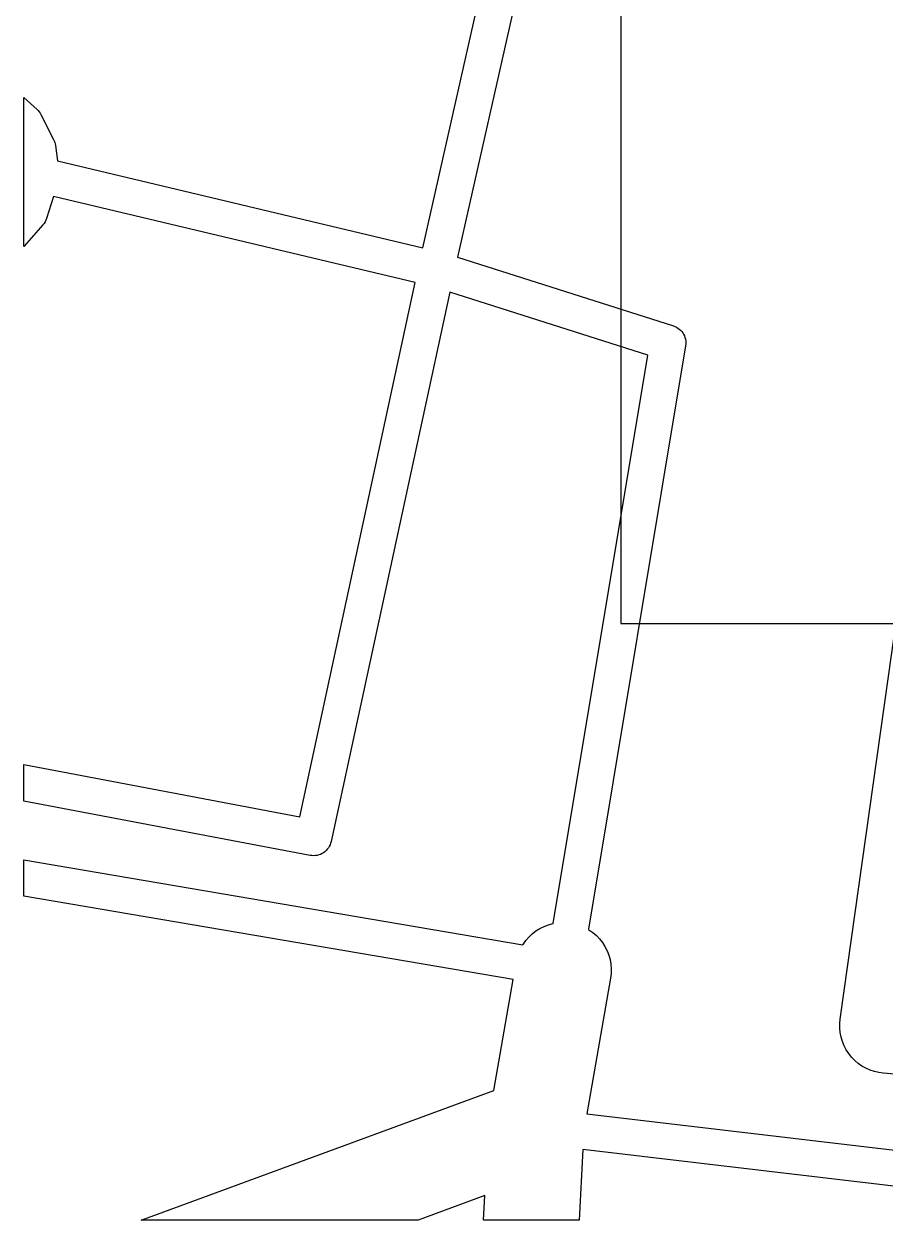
# Model space of a CAD drawing. Header units: metres. Extents: x 512313 to 512443, y 4012705 to 4013028.
# Drawn here: x 512337.5 to 512373.6, y 4012710.6 to 4012760.7 of the extents above; entities that cross this region are included whole.
import ezdxf

# ---------------------------------------------------------------- set-up
doc = ezdxf.new("R2010")
doc.units = ezdxf.units.M
doc.layers.add('C-ROAD', color=7, linetype='Continuous')
doc.layers.add('V-PROP-LINE', color=7, linetype='Continuous')

msp = doc.modelspace()

# ---------------------------------------------------------------- linework, layer by layer
at = {"layer": 'C-ROAD'}
for points in [[(512360.848, 4012773.87), (512355.679, 4012750.946), (512364.722, 4012748.071), (512364.789, 4012748.046), (512364.853, 4012748.015), (512364.914, 4012747.978), (512364.971, 4012747.935), (512365.024, 4012747.887), (512365.072, 4012747.834), (512365.115, 4012747.777), (512365.152, 4012747.716), (512365.183, 4012747.652), (512365.208, 4012747.585), (512365.227, 4012747.516), (512365.239, 4012747.446), (512365.244, 4012747.375), (512365.243, 4012747.304), (512365.234, 4012747.233), (512361.161, 4012722.785), (512361.188, 4012722.77), (512361.349, 4012722.657), (512361.497, 4012722.528), (512361.632, 4012722.386), (512361.753, 4012722.231), (512361.858, 4012722.065), (512361.946, 4012721.89), (512362.017, 4012721.707), (512362.069, 4012721.518), (512362.102, 4012721.324), (512362.117, 4012721.129), (512362.112, 4012720.932), (512362.088, 4012720.738), (512361.098, 4012715.053), (512375.42, 4012713.364)], [(512375.839, 4012711.804), (512360.932, 4012713.562), (512360.78, 4012710.603), (512356.775, 4012710.603), (512356.828, 4012711.627), (512354.036, 4012710.603), (512342.425, 4012710.603), (512357.208, 4012716.028), (512358.017, 4012720.678), (512337.521, 4012724.173), (512337.521, 4012725.695), (512358.417, 4012722.131), (512358.428, 4012722.151), (512358.541, 4012722.312), (512358.669, 4012722.46), (512358.812, 4012722.596), (512358.966, 4012722.716), (512359.132, 4012722.821), (512359.308, 4012722.909), (512359.491, 4012722.98), (512359.68, 4012723.032), (512359.682, 4012723.032), (512363.648, 4012746.838), (512355.355, 4012749.475), (512350.387, 4012726.46), (512350.368, 4012726.39), (512350.343, 4012726.322), (512350.311, 4012726.257), (512350.273, 4012726.196), (512350.229, 4012726.138), (512350.18, 4012726.085), (512350.126, 4012726.036), (512350.068, 4012725.993), (512350.006, 4012725.956), (512349.94, 4012725.925), (512349.872, 4012725.901), (512349.802, 4012725.883), (512349.73, 4012725.872), (512349.658, 4012725.869), (512349.586, 4012725.872), (512349.514, 4012725.882), (512337.521, 4012728.157), (512337.521, 4012729.684), (512349.075, 4012727.492), (512353.908, 4012749.88), (512338.755, 4012753.483), (512338.472, 4012752.572), (512338.445, 4012752.498), (512338.41, 4012752.427), (512338.367, 4012752.36), (512338.318, 4012752.298), (512337.538, 4012751.414), (512337.521, 4012751.397), (512337.521, 4012757.64), (512338.069, 4012757.139), (512338.116, 4012757.092), (512338.159, 4012757.04), (512338.198, 4012756.985), (512338.231, 4012756.926), (512338.766, 4012755.876), (512338.793, 4012755.818), (512338.814, 4012755.757), (512338.831, 4012755.695), (512338.841, 4012755.631), (512338.924, 4012754.985), (512354.232, 4012751.345), (512359.216, 4012773.455)], [(512376.422, 4012716.506), (512373.516, 4012716.755), (512373.327, 4012716.781), (512373.141, 4012716.824), (512372.96, 4012716.885), (512372.785, 4012716.963), (512372.619, 4012717.057), (512372.462, 4012717.167), (512372.317, 4012717.291), (512372.184, 4012717.429), (512372.065, 4012717.578), (512371.961, 4012717.738), (512371.872, 4012717.908), (512371.8, 4012718.085), (512371.746, 4012718.268), (512371.709, 4012718.456), (512371.69, 4012718.646), (512371.689, 4012718.837), (512371.707, 4012719.027), (512375.712, 4012747.447)]]:
    msp.add_lwpolyline(points, dxfattribs=at)
at = {"layer": 'V-PROP-LINE'}
msp.add_lwpolyline([(512362.521, 4012735.603), (512417.948, 4012735.603), (512417.948, 4012996.783), (512362.521, 4012996.783)], close=True, dxfattribs=at)

doc.saveas('drawing.dxf')
